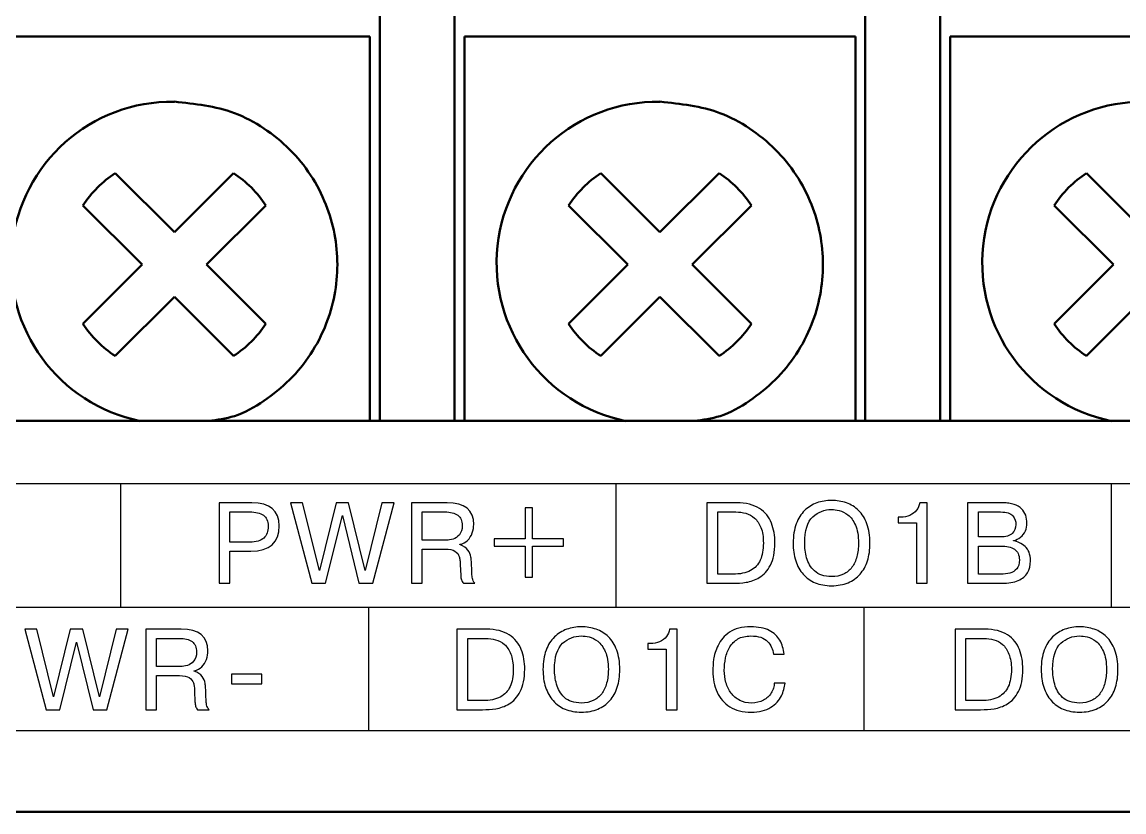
# Model space of a CAD drawing. Header units: millimetres. Extents: x 3520 to 8864, y 403 to 1747.
# Drawn here: x 5686.94 to 5703.84, y 1278.8 to 1290.92 of the extents above; entities that cross this region are included whole.
import ezdxf

# ---------------------------------------------------------------- set-up
doc = ezdxf.new("R2010")
doc.units = ezdxf.units.MM
doc.layers.add('main', color=5, linetype='Continuous', lineweight=50)
doc.layers.add('text', color=250, linetype='Continuous')

msp = doc.modelspace()

# ---------------------------------------------------------------- linework, layer by layer
at = {"layer": 'main', "color": 0, "linetype": 'Continuous'}
for p, q in [((5692.424, 1291.6), (5692.424, 1290.6)), ((5693.574, 1290.6), (5693.574, 1291.6)), ((5699.874, 1291.6), (5699.874, 1290.6)), ((5701.024, 1290.6), (5701.024, 1291.6)), ((5692.274, 1290.7), (5686.274, 1290.7)), ((5692.274, 1287.2), (5692.274, 1290.7)), ((5699.724, 1290.7), (5693.724, 1290.7)), ((5693.724, 1290.7), (5693.724, 1287.2)), ((5699.724, 1287.2), (5699.724, 1290.7)), ((5707.174, 1290.7), (5701.174, 1290.7)), ((5701.174, 1290.7), (5701.174, 1287.2)), ((5692.424, 1290.6), (5692.424, 1284.8)), ((5693.574, 1284.8), (5693.574, 1290.6)), ((5699.874, 1290.6), (5699.874, 1284.8)), ((5701.024, 1284.8), (5701.024, 1290.6)), ((5688.367, 1288.602), (5689.274, 1287.695)), ((5689.274, 1287.695), (5690.182, 1288.602)), ((5695.817, 1288.602), (5696.724, 1287.695)), ((5696.724, 1287.695), (5697.632, 1288.602)), ((5703.267, 1288.602), (5704.174, 1287.695)), ((5688.779, 1287.2), (5687.872, 1288.107)), ((5690.677, 1288.107), (5689.769, 1287.2)), ((5696.229, 1287.2), (5695.322, 1288.107)), ((5698.127, 1288.107), (5697.219, 1287.2)), ((5703.679, 1287.2), (5702.772, 1288.107)), ((5687.872, 1286.293), (5688.779, 1287.2)), ((5689.769, 1287.2), (5690.677, 1286.293)), ((5692.274, 1284.8), (5692.274, 1287.2)), ((5693.724, 1287.2), (5693.724, 1284.8)), ((5695.322, 1286.293), (5696.229, 1287.2)), ((5697.219, 1287.2), (5698.127, 1286.293)), ((5699.724, 1284.8), (5699.724, 1287.2)), ((5701.174, 1287.2), (5701.174, 1284.8)), ((5702.772, 1286.293), (5703.679, 1287.2)), ((5689.274, 1286.705), (5688.367, 1285.798)), ((5690.182, 1285.798), (5689.274, 1286.705)), ((5696.724, 1286.705), (5695.817, 1285.798)), ((5697.632, 1285.798), (5696.724, 1286.705)), ((5704.174, 1286.705), (5703.267, 1285.798)), ((5680.124, 1284.8), (5739.124, 1284.8)), ((5678.124, 1278.8), (5741.124, 1278.8))]:
    msp.add_line(p, q, dxfattribs=at)
for centre, radius, start, end in [((5689.243, 1287.225), 2.475, 89.2641, 258.5219), ((5696.693, 1287.225), 2.475, 89.2641, 258.5219), ((5704.143, 1287.225), 2.475, 89.2641, 258.5219), ((5689.274, 1287.2), 1.67, 122.9031, 147.0969), ((5689.274, 1287.2), 1.67, 32.9031, 57.0969), ((5696.724, 1287.2), 1.67, 122.9031, 147.0969), ((5696.724, 1287.2), 1.67, 32.9031, 57.0969), ((5704.174, 1287.2), 1.67, 122.9031, 147.0969), ((5689.274, 1287.2), 1.67, 212.9031, 237.0969), ((5689.274, 1287.2), 1.67, 302.9031, 327.0969), ((5696.724, 1287.2), 1.67, 212.9031, 237.0969), ((5696.724, 1287.2), 1.67, 302.9031, 327.0969), ((5704.174, 1287.2), 1.67, 212.9031, 237.0969)]:
    msp.add_arc(centre, radius, start, end, dxfattribs=at)
for points in [[(5689.274, 1289.7), (5689.589, 1289.666), (5690.074, 1289.615), (5690.657, 1289.303), (5691.054, 1288.98), (5691.379, 1288.582), (5691.681, 1288), (5691.835, 1287.2), (5691.681, 1286.4), (5691.379, 1285.818), (5691.054, 1285.419), (5690.656, 1285.1), (5690.237, 1284.858), (5689.933, 1284.818), (5689.799, 1284.8)], [(5696.724, 1289.7), (5697.039, 1289.666), (5697.524, 1289.615), (5698.107, 1289.303), (5698.504, 1288.98), (5698.829, 1288.582), (5699.131, 1288), (5699.285, 1287.2), (5699.131, 1286.4), (5698.829, 1285.818), (5698.504, 1285.419), (5698.106, 1285.1), (5697.687, 1284.858), (5697.383, 1284.818), (5697.249, 1284.8)]]:
    msp.add_open_spline(points, degree=3, knots=[0, 0, 0, 0, 0.128485, 0.1984293, 0.2683, 0.3382439, 0.4081143, 0.5365991, 0.665084, 0.7350283, 0.8048991, 0.8748431, 0.9447136, 1, 1, 1, 1], dxfattribs=at)
at = {"layer": 'text', "color": 0}
for points, knots in [([(5681.751, 1280.043), (5681.751, 1280.043), (5736.951, 1280.043), (5736.951, 1280.043), (5736.951, 1280.043), (5736.951, 1280.043), (5736.951, 1283.843), (5736.951, 1283.843), (5736.951, 1283.843), (5736.951, 1283.843), (5681.751, 1283.843), (5681.751, 1283.843), (5681.751, 1283.843), (5681.751, 1283.843), (5681.751, 1280.043), (5681.751, 1280.043)], [0, 0, 0, 0, 0.25, 0.25, 0.25, 0.25, 0.5, 0.5, 0.5, 0.5, 0.75, 0.75, 0.75, 0.75, 1, 1, 1, 1]), ([(5699.356, 1282.272), (5699.263, 1282.272), (5699.179, 1282.287), (5699.106, 1282.317), (5699.106, 1282.317), (5699.033, 1282.347), (5698.972, 1282.391), (5698.921, 1282.448), (5698.921, 1282.448), (5698.871, 1282.504), (5698.833, 1282.573), (5698.807, 1282.655), (5698.807, 1282.655), (5698.78, 1282.737), (5698.767, 1282.827), (5698.767, 1282.927), (5698.767, 1282.927), (5698.767, 1283.039), (5698.782, 1283.137), (5698.814, 1283.221), (5698.814, 1283.221), (5698.845, 1283.304), (5698.888, 1283.372), (5698.943, 1283.425), (5698.943, 1283.425), (5698.997, 1283.478), (5699.06, 1283.517), (5699.131, 1283.543), (5699.131, 1283.543), (5699.202, 1283.568), (5699.277, 1283.581), (5699.356, 1283.581), (5699.356, 1283.581), (5699.436, 1283.581), (5699.511, 1283.569), (5699.583, 1283.544), (5699.583, 1283.544), (5699.654, 1283.519), (5699.716, 1283.48), (5699.771, 1283.427), (5699.771, 1283.427), (5699.825, 1283.375), (5699.868, 1283.306), (5699.899, 1283.222), (5699.899, 1283.222), (5699.93, 1283.138), (5699.945, 1283.039), (5699.945, 1282.927), (5699.945, 1282.927), (5699.945, 1282.824), (5699.933, 1282.733), (5699.907, 1282.653), (5699.907, 1282.653), (5699.881, 1282.574), (5699.843, 1282.506), (5699.793, 1282.45), (5699.793, 1282.45), (5699.743, 1282.393), (5699.682, 1282.349), (5699.609, 1282.318), (5699.609, 1282.318), (5699.536, 1282.287), (5699.451, 1282.272), (5699.356, 1282.272)], [0, 0, 0, 0, 0.0625, 0.0625, 0.0625, 0.0625, 0.125, 0.125, 0.125, 0.125, 0.1875, 0.1875, 0.1875, 0.1875, 0.25, 0.25, 0.25, 0.25, 0.3125, 0.3125, 0.3125, 0.3125, 0.375, 0.375, 0.375, 0.375, 0.4375, 0.4375, 0.4375, 0.4375, 0.5, 0.5, 0.5, 0.5, 0.5625, 0.5625, 0.5625, 0.5625, 0.625, 0.625, 0.625, 0.625, 0.6875, 0.6875, 0.6875, 0.6875, 0.75, 0.75, 0.75, 0.75, 0.8125, 0.8125, 0.8125, 0.8125, 0.875, 0.875, 0.875, 0.875, 0.9375, 0.9375, 0.9375, 0.9375, 1, 1, 1, 1]), ([(5689.96, 1283.544), (5689.96, 1283.544), (5690.463, 1283.544), (5690.463, 1283.544), (5690.463, 1283.544), (5690.742, 1283.544), (5690.881, 1283.426), (5690.881, 1283.189), (5690.881, 1283.189), (5690.881, 1282.931), (5690.737, 1282.802), (5690.448, 1282.802), (5690.448, 1282.802), (5690.448, 1282.802), (5690.126, 1282.802), (5690.126, 1282.802), (5690.126, 1282.802), (5690.126, 1282.802), (5690.126, 1282.309), (5690.126, 1282.309), (5690.126, 1282.309), (5690.126, 1282.309), (5689.96, 1282.309), (5689.96, 1282.309), (5689.96, 1282.309), (5689.96, 1282.309), (5689.96, 1283.544), (5689.96, 1283.544)], [0, 0, 0, 0, 0.142857, 0.142857, 0.142857, 0.142857, 0.285714, 0.285714, 0.285714, 0.285714, 0.428571, 0.428571, 0.428571, 0.428571, 0.571429, 0.571429, 0.571429, 0.571429, 0.714286, 0.714286, 0.714286, 0.714286, 0.857143, 0.857143, 0.857143, 0.857143, 1, 1, 1, 1]), ([(5691.851, 1283.348), (5691.851, 1283.348), (5691.595, 1282.309), (5691.595, 1282.309), (5691.595, 1282.309), (5691.595, 1282.309), (5691.383, 1282.309), (5691.383, 1282.309), (5691.383, 1282.309), (5691.383, 1282.309), (5691.055, 1283.544), (5691.055, 1283.544), (5691.055, 1283.544), (5691.055, 1283.544), (5691.242, 1283.544), (5691.242, 1283.544), (5691.242, 1283.544), (5691.242, 1283.544), (5691.499, 1282.506), (5691.499, 1282.506), (5691.499, 1282.506), (5691.499, 1282.506), (5691.755, 1283.544), (5691.755, 1283.544), (5691.755, 1283.544), (5691.755, 1283.544), (5691.945, 1283.544), (5691.945, 1283.544), (5691.945, 1283.544), (5691.945, 1283.544), (5692.201, 1282.505), (5692.201, 1282.505), (5692.201, 1282.505), (5692.201, 1282.505), (5692.459, 1283.544), (5692.459, 1283.544), (5692.459, 1283.544), (5692.459, 1283.544), (5692.644, 1283.544), (5692.644, 1283.544), (5692.644, 1283.544), (5692.644, 1283.544), (5692.317, 1282.309), (5692.317, 1282.309), (5692.317, 1282.309), (5692.317, 1282.309), (5692.106, 1282.309), (5692.106, 1282.309), (5692.106, 1282.309), (5692.106, 1282.309), (5691.851, 1283.348), (5691.851, 1283.348)], [0, 0, 0, 0, 0.076923, 0.076923, 0.076923, 0.076923, 0.153846, 0.153846, 0.153846, 0.153846, 0.230769, 0.230769, 0.230769, 0.230769, 0.307692, 0.307692, 0.307692, 0.307692, 0.384615, 0.384615, 0.384615, 0.384615, 0.461538, 0.461538, 0.461538, 0.461538, 0.538462, 0.538462, 0.538462, 0.538462, 0.615385, 0.615385, 0.615385, 0.615385, 0.692308, 0.692308, 0.692308, 0.692308, 0.769231, 0.769231, 0.769231, 0.769231, 0.846154, 0.846154, 0.846154, 0.846154, 0.923077, 0.923077, 0.923077, 0.923077, 1, 1, 1, 1]), ([(5692.911, 1282.309), (5692.911, 1282.309), (5692.911, 1283.544), (5692.911, 1283.544), (5692.911, 1283.544), (5692.911, 1283.544), (5693.457, 1283.544), (5693.457, 1283.544), (5693.457, 1283.544), (5693.73, 1283.544), (5693.867, 1283.433), (5693.867, 1283.212), (5693.867, 1283.212), (5693.867, 1283.17), (5693.859, 1283.127), (5693.843, 1283.082), (5693.843, 1283.082), (5693.828, 1283.038), (5693.804, 1283), (5693.772, 1282.968), (5693.772, 1282.968), (5693.74, 1282.936), (5693.701, 1282.916), (5693.656, 1282.908), (5693.656, 1282.908), (5693.656, 1282.908), (5693.656, 1282.902), (5693.656, 1282.902), (5693.656, 1282.902), (5693.711, 1282.881), (5693.752, 1282.854), (5693.778, 1282.82), (5693.778, 1282.82), (5693.803, 1282.786), (5693.818, 1282.75), (5693.824, 1282.712), (5693.824, 1282.712), (5693.827, 1282.693), (5693.829, 1282.67), (5693.831, 1282.642), (5693.831, 1282.642), (5693.834, 1282.615), (5693.835, 1282.584), (5693.835, 1282.549), (5693.835, 1282.549), (5693.835, 1282.51), (5693.836, 1282.479), (5693.838, 1282.455), (5693.838, 1282.455), (5693.839, 1282.432), (5693.842, 1282.408), (5693.846, 1282.384), (5693.846, 1282.384), (5693.851, 1282.36), (5693.863, 1282.335), (5693.883, 1282.309), (5693.883, 1282.309), (5693.883, 1282.309), (5693.708, 1282.309), (5693.708, 1282.309), (5693.708, 1282.309), (5693.693, 1282.327), (5693.683, 1282.346), (5693.677, 1282.364), (5693.677, 1282.364), (5693.674, 1282.374), (5693.672, 1282.384), (5693.67, 1282.395), (5693.67, 1282.395), (5693.668, 1282.407), (5693.667, 1282.418), (5693.667, 1282.429), (5693.667, 1282.429), (5693.667, 1282.429), (5693.661, 1282.596), (5693.661, 1282.596), (5693.661, 1282.596), (5693.661, 1282.62), (5693.659, 1282.642), (5693.656, 1282.663), (5693.656, 1282.663), (5693.653, 1282.684), (5693.649, 1282.703), (5693.643, 1282.72), (5693.643, 1282.72), (5693.634, 1282.752), (5693.613, 1282.779), (5693.579, 1282.801), (5693.579, 1282.801), (5693.546, 1282.823), (5693.496, 1282.833), (5693.429, 1282.833), (5693.429, 1282.833), (5693.429, 1282.833), (5693.077, 1282.833), (5693.077, 1282.833), (5693.077, 1282.833), (5693.077, 1282.833), (5693.077, 1282.309), (5693.077, 1282.309), (5693.077, 1282.309), (5693.077, 1282.309), (5692.911, 1282.309), (5692.911, 1282.309)], [0, 0, 0, 0, 0.038462, 0.038462, 0.038462, 0.038462, 0.076923, 0.076923, 0.076923, 0.076923, 0.115385, 0.115385, 0.115385, 0.115385, 0.153846, 0.153846, 0.153846, 0.153846, 0.192308, 0.192308, 0.192308, 0.192308, 0.230769, 0.230769, 0.230769, 0.230769, 0.269231, 0.269231, 0.269231, 0.269231, 0.307692, 0.307692, 0.307692, 0.307692, 0.346154, 0.346154, 0.346154, 0.346154, 0.384615, 0.384615, 0.384615, 0.384615, 0.423077, 0.423077, 0.423077, 0.423077, 0.461538, 0.461538, 0.461538, 0.461538, 0.5, 0.5, 0.5, 0.5, 0.538462, 0.538462, 0.538462, 0.538462, 0.576923, 0.576923, 0.576923, 0.576923, 0.615385, 0.615385, 0.615385, 0.615385, 0.653846, 0.653846, 0.653846, 0.653846, 0.692308, 0.692308, 0.692308, 0.692308, 0.730769, 0.730769, 0.730769, 0.730769, 0.769231, 0.769231, 0.769231, 0.769231, 0.807692, 0.807692, 0.807692, 0.807692, 0.846154, 0.846154, 0.846154, 0.846154, 0.884615, 0.884615, 0.884615, 0.884615, 0.923077, 0.923077, 0.923077, 0.923077, 0.961538, 0.961538, 0.961538, 0.961538, 1, 1, 1, 1]), ([(5694.18, 1282.99), (5694.18, 1282.99), (5694.658, 1282.99), (5694.658, 1282.99), (5694.658, 1282.99), (5694.658, 1282.99), (5694.658, 1283.468), (5694.658, 1283.468), (5694.658, 1283.468), (5694.658, 1283.468), (5694.767, 1283.468), (5694.767, 1283.468), (5694.767, 1283.468), (5694.767, 1283.468), (5694.767, 1282.99), (5694.767, 1282.99), (5694.767, 1282.99), (5694.767, 1282.99), (5695.245, 1282.99), (5695.245, 1282.99), (5695.245, 1282.99), (5695.245, 1282.99), (5695.245, 1282.881), (5695.245, 1282.881), (5695.245, 1282.881), (5695.245, 1282.881), (5694.767, 1282.881), (5694.767, 1282.881), (5694.767, 1282.881), (5694.767, 1282.881), (5694.767, 1282.403), (5694.767, 1282.403), (5694.767, 1282.403), (5694.767, 1282.403), (5694.658, 1282.403), (5694.658, 1282.403), (5694.658, 1282.403), (5694.658, 1282.403), (5694.658, 1282.881), (5694.658, 1282.881), (5694.658, 1282.881), (5694.658, 1282.881), (5694.18, 1282.881), (5694.18, 1282.881), (5694.18, 1282.881), (5694.18, 1282.881), (5694.18, 1282.99), (5694.18, 1282.99)], [0, 0, 0, 0, 0.083333, 0.083333, 0.083333, 0.083333, 0.166667, 0.166667, 0.166667, 0.166667, 0.25, 0.25, 0.25, 0.25, 0.333333, 0.333333, 0.333333, 0.333333, 0.416667, 0.416667, 0.416667, 0.416667, 0.5, 0.5, 0.5, 0.5, 0.583333, 0.583333, 0.583333, 0.583333, 0.666667, 0.666667, 0.666667, 0.666667, 0.75, 0.75, 0.75, 0.75, 0.833333, 0.833333, 0.833333, 0.833333, 0.916667, 0.916667, 0.916667, 0.916667, 1, 1, 1, 1]), ([(5697.445, 1283.544), (5697.445, 1283.544), (5697.899, 1283.544), (5697.899, 1283.544), (5697.899, 1283.544), (5698.044, 1283.544), (5698.161, 1283.515), (5698.249, 1283.457), (5698.249, 1283.457), (5698.337, 1283.4), (5698.398, 1283.324), (5698.434, 1283.232), (5698.434, 1283.232), (5698.469, 1283.139), (5698.487, 1283.038), (5698.487, 1282.93), (5698.487, 1282.93), (5698.487, 1282.788), (5698.464, 1282.674), (5698.419, 1282.588), (5698.419, 1282.588), (5698.373, 1282.501), (5698.316, 1282.438), (5698.248, 1282.399), (5698.248, 1282.399), (5698.214, 1282.379), (5698.181, 1282.363), (5698.147, 1282.351), (5698.147, 1282.351), (5698.114, 1282.338), (5698.08, 1282.329), (5698.046, 1282.324), (5698.046, 1282.324), (5697.978, 1282.314), (5697.909, 1282.309), (5697.837, 1282.309), (5697.837, 1282.309), (5697.837, 1282.309), (5697.445, 1282.309), (5697.445, 1282.309), (5697.445, 1282.309), (5697.445, 1282.309), (5697.445, 1283.544), (5697.445, 1283.544)], [0, 0, 0, 0, 0.090909, 0.090909, 0.090909, 0.090909, 0.181818, 0.181818, 0.181818, 0.181818, 0.272727, 0.272727, 0.272727, 0.272727, 0.363636, 0.363636, 0.363636, 0.363636, 0.454545, 0.454545, 0.454545, 0.454545, 0.545455, 0.545455, 0.545455, 0.545455, 0.636364, 0.636364, 0.636364, 0.636364, 0.727273, 0.727273, 0.727273, 0.727273, 0.818182, 0.818182, 0.818182, 0.818182, 0.909091, 0.909091, 0.909091, 0.909091, 1, 1, 1, 1]), ([(5699.356, 1282.411), (5699.425, 1282.411), (5699.486, 1282.424), (5699.538, 1282.449), (5699.538, 1282.449), (5699.591, 1282.475), (5699.634, 1282.51), (5699.668, 1282.555), (5699.668, 1282.555), (5699.702, 1282.6), (5699.727, 1282.654), (5699.744, 1282.718), (5699.744, 1282.718), (5699.761, 1282.782), (5699.769, 1282.851), (5699.769, 1282.927), (5699.769, 1282.927), (5699.769, 1283.039), (5699.754, 1283.131), (5699.722, 1283.201), (5699.722, 1283.201), (5699.691, 1283.272), (5699.653, 1283.324), (5699.607, 1283.359), (5699.607, 1283.359), (5699.562, 1283.393), (5699.518, 1283.415), (5699.475, 1283.426), (5699.475, 1283.426), (5699.432, 1283.436), (5699.392, 1283.441), (5699.356, 1283.441), (5699.356, 1283.441), (5699.248, 1283.441), (5699.152, 1283.404), (5699.068, 1283.328), (5699.068, 1283.328), (5698.985, 1283.253), (5698.944, 1283.119), (5698.944, 1282.927), (5698.944, 1282.927), (5698.944, 1282.853), (5698.954, 1282.778), (5698.974, 1282.701), (5698.974, 1282.701), (5698.994, 1282.624), (5699.034, 1282.556), (5699.096, 1282.498), (5699.096, 1282.498), (5699.157, 1282.441), (5699.243, 1282.411), (5699.356, 1282.411)], [0, 0, 0, 0, 0.076923, 0.076923, 0.076923, 0.076923, 0.153846, 0.153846, 0.153846, 0.153846, 0.230769, 0.230769, 0.230769, 0.230769, 0.307692, 0.307692, 0.307692, 0.307692, 0.384615, 0.384615, 0.384615, 0.384615, 0.461538, 0.461538, 0.461538, 0.461538, 0.538462, 0.538462, 0.538462, 0.538462, 0.615385, 0.615385, 0.615385, 0.615385, 0.692308, 0.692308, 0.692308, 0.692308, 0.769231, 0.769231, 0.769231, 0.769231, 0.846154, 0.846154, 0.846154, 0.846154, 0.923077, 0.923077, 0.923077, 0.923077, 1, 1, 1, 1]), ([(5700.376, 1283.236), (5700.376, 1283.236), (5700.376, 1283.323), (5700.376, 1283.323), (5700.376, 1283.323), (5700.376, 1283.323), (5700.414, 1283.323), (5700.414, 1283.323), (5700.414, 1283.323), (5700.467, 1283.323), (5700.515, 1283.333), (5700.557, 1283.352), (5700.557, 1283.352), (5700.599, 1283.372), (5700.634, 1283.398), (5700.66, 1283.432), (5700.66, 1283.432), (5700.687, 1283.465), (5700.703, 1283.502), (5700.708, 1283.544), (5700.708, 1283.544), (5700.708, 1283.544), (5700.825, 1283.544), (5700.825, 1283.544), (5700.825, 1283.544), (5700.825, 1283.544), (5700.825, 1282.309), (5700.825, 1282.309), (5700.825, 1282.309), (5700.825, 1282.309), (5700.659, 1282.309), (5700.659, 1282.309), (5700.659, 1282.309), (5700.659, 1282.309), (5700.659, 1283.236), (5700.659, 1283.236), (5700.659, 1283.236), (5700.659, 1283.236), (5700.376, 1283.236), (5700.376, 1283.236)], [0, 0, 0, 0, 0.1, 0.1, 0.1, 0.1, 0.2, 0.2, 0.2, 0.2, 0.3, 0.3, 0.3, 0.3, 0.4, 0.4, 0.4, 0.4, 0.5, 0.5, 0.5, 0.5, 0.6, 0.6, 0.6, 0.6, 0.7, 0.7, 0.7, 0.7, 0.8, 0.8, 0.8, 0.8, 0.9, 0.9, 0.9, 0.9, 1, 1, 1, 1]), ([(5701.443, 1283.544), (5701.443, 1283.544), (5701.985, 1283.544), (5701.985, 1283.544), (5701.985, 1283.544), (5702.019, 1283.544), (5702.05, 1283.542), (5702.078, 1283.538), (5702.078, 1283.538), (5702.105, 1283.534), (5702.132, 1283.527), (5702.157, 1283.519), (5702.157, 1283.519), (5702.204, 1283.503), (5702.242, 1283.481), (5702.271, 1283.452), (5702.271, 1283.452), (5702.299, 1283.424), (5702.32, 1283.391), (5702.334, 1283.354), (5702.334, 1283.354), (5702.347, 1283.317), (5702.353, 1283.275), (5702.353, 1283.23), (5702.353, 1283.23), (5702.353, 1283.189), (5702.345, 1283.15), (5702.329, 1283.112), (5702.329, 1283.112), (5702.312, 1283.075), (5702.288, 1283.043), (5702.256, 1283.016), (5702.256, 1283.016), (5702.225, 1282.99), (5702.188, 1282.973), (5702.147, 1282.965), (5702.147, 1282.965), (5702.147, 1282.965), (5702.147, 1282.96), (5702.147, 1282.96), (5702.147, 1282.96), (5702.211, 1282.95), (5702.27, 1282.921), (5702.325, 1282.875), (5702.325, 1282.875), (5702.379, 1282.829), (5702.407, 1282.755), (5702.407, 1282.653), (5702.407, 1282.653), (5702.407, 1282.584), (5702.392, 1282.523), (5702.363, 1282.472), (5702.363, 1282.472), (5702.333, 1282.421), (5702.286, 1282.381), (5702.22, 1282.352), (5702.22, 1282.352), (5702.154, 1282.323), (5702.07, 1282.309), (5701.966, 1282.309), (5701.966, 1282.309), (5701.966, 1282.309), (5701.443, 1282.309), (5701.443, 1282.309), (5701.443, 1282.309), (5701.443, 1282.309), (5701.443, 1283.544), (5701.443, 1283.544)], [0, 0, 0, 0, 0.058824, 0.058824, 0.058824, 0.058824, 0.117647, 0.117647, 0.117647, 0.117647, 0.176471, 0.176471, 0.176471, 0.176471, 0.235294, 0.235294, 0.235294, 0.235294, 0.294118, 0.294118, 0.294118, 0.294118, 0.352941, 0.352941, 0.352941, 0.352941, 0.411765, 0.411765, 0.411765, 0.411765, 0.470588, 0.470588, 0.470588, 0.470588, 0.529412, 0.529412, 0.529412, 0.529412, 0.588235, 0.588235, 0.588235, 0.588235, 0.647059, 0.647059, 0.647059, 0.647059, 0.705882, 0.705882, 0.705882, 0.705882, 0.764706, 0.764706, 0.764706, 0.764706, 0.823529, 0.823529, 0.823529, 0.823529, 0.882353, 0.882353, 0.882353, 0.882353, 0.941176, 0.941176, 0.941176, 0.941176, 1, 1, 1, 1]), ([(5690.126, 1283.404), (5690.126, 1283.404), (5690.126, 1282.94), (5690.126, 1282.94), (5690.126, 1282.94), (5690.126, 1282.94), (5690.43, 1282.94), (5690.43, 1282.94), (5690.43, 1282.94), (5690.53, 1282.94), (5690.602, 1282.962), (5690.647, 1283.004), (5690.647, 1283.004), (5690.69, 1283.047), (5690.712, 1283.107), (5690.712, 1283.186), (5690.712, 1283.186), (5690.712, 1283.264), (5690.688, 1283.321), (5690.64, 1283.354), (5690.64, 1283.354), (5690.592, 1283.388), (5690.522, 1283.404), (5690.43, 1283.404), (5690.43, 1283.404), (5690.43, 1283.404), (5690.126, 1283.404), (5690.126, 1283.404)], [0, 0, 0, 0, 0.142857, 0.142857, 0.142857, 0.142857, 0.285714, 0.285714, 0.285714, 0.285714, 0.428571, 0.428571, 0.428571, 0.428571, 0.571429, 0.571429, 0.571429, 0.571429, 0.714286, 0.714286, 0.714286, 0.714286, 0.857143, 0.857143, 0.857143, 0.857143, 1, 1, 1, 1]), ([(5693.077, 1283.404), (5693.077, 1283.404), (5693.077, 1282.972), (5693.077, 1282.972), (5693.077, 1282.972), (5693.077, 1282.972), (5693.447, 1282.972), (5693.447, 1282.972), (5693.447, 1282.972), (5693.48, 1282.972), (5693.514, 1282.977), (5693.55, 1282.988), (5693.55, 1282.988), (5693.586, 1282.999), (5693.618, 1283.02), (5693.647, 1283.054), (5693.647, 1283.054), (5693.676, 1283.087), (5693.691, 1283.134), (5693.691, 1283.194), (5693.691, 1283.194), (5693.691, 1283.267), (5693.668, 1283.32), (5693.622, 1283.354), (5693.622, 1283.354), (5693.577, 1283.388), (5693.51, 1283.404), (5693.422, 1283.404), (5693.422, 1283.404), (5693.422, 1283.404), (5693.077, 1283.404), (5693.077, 1283.404)], [0, 0, 0, 0, 0.125, 0.125, 0.125, 0.125, 0.25, 0.25, 0.25, 0.25, 0.375, 0.375, 0.375, 0.375, 0.5, 0.5, 0.5, 0.5, 0.625, 0.625, 0.625, 0.625, 0.75, 0.75, 0.75, 0.75, 0.875, 0.875, 0.875, 0.875, 1, 1, 1, 1]), ([(5697.611, 1283.404), (5697.611, 1283.404), (5697.611, 1282.449), (5697.611, 1282.449), (5697.611, 1282.449), (5697.611, 1282.449), (5697.842, 1282.449), (5697.842, 1282.449), (5697.842, 1282.449), (5697.952, 1282.449), (5698.042, 1282.467), (5698.112, 1282.504), (5698.112, 1282.504), (5698.181, 1282.541), (5698.232, 1282.595), (5698.263, 1282.666), (5698.263, 1282.666), (5698.294, 1282.737), (5698.31, 1282.824), (5698.31, 1282.927), (5698.31, 1282.927), (5698.31, 1283.021), (5698.298, 1283.1), (5698.273, 1283.163), (5698.273, 1283.163), (5698.248, 1283.226), (5698.215, 1283.275), (5698.174, 1283.31), (5698.174, 1283.31), (5698.134, 1283.345), (5698.089, 1283.37), (5698.04, 1283.384), (5698.04, 1283.384), (5697.992, 1283.397), (5697.941, 1283.404), (5697.89, 1283.404), (5697.89, 1283.404), (5697.89, 1283.404), (5697.611, 1283.404), (5697.611, 1283.404)], [0, 0, 0, 0, 0.1, 0.1, 0.1, 0.1, 0.2, 0.2, 0.2, 0.2, 0.3, 0.3, 0.3, 0.3, 0.4, 0.4, 0.4, 0.4, 0.5, 0.5, 0.5, 0.5, 0.6, 0.6, 0.6, 0.6, 0.7, 0.7, 0.7, 0.7, 0.8, 0.8, 0.8, 0.8, 0.9, 0.9, 0.9, 0.9, 1, 1, 1, 1]), ([(5701.609, 1283.404), (5701.609, 1283.404), (5701.609, 1283.02), (5701.609, 1283.02), (5701.609, 1283.02), (5701.609, 1283.02), (5701.942, 1283.02), (5701.942, 1283.02), (5701.942, 1283.02), (5702.03, 1283.02), (5702.093, 1283.039), (5702.129, 1283.075), (5702.129, 1283.075), (5702.165, 1283.111), (5702.184, 1283.157), (5702.184, 1283.212), (5702.184, 1283.212), (5702.184, 1283.259), (5702.168, 1283.303), (5702.137, 1283.344), (5702.137, 1283.344), (5702.105, 1283.384), (5702.042, 1283.404), (5701.948, 1283.404), (5701.948, 1283.404), (5701.948, 1283.404), (5701.609, 1283.404), (5701.609, 1283.404)], [0, 0, 0, 0, 0.142857, 0.142857, 0.142857, 0.142857, 0.285714, 0.285714, 0.285714, 0.285714, 0.428571, 0.428571, 0.428571, 0.428571, 0.571429, 0.571429, 0.571429, 0.571429, 0.714286, 0.714286, 0.714286, 0.714286, 0.857143, 0.857143, 0.857143, 0.857143, 1, 1, 1, 1]), ([(5701.609, 1282.881), (5701.609, 1282.881), (5701.609, 1282.449), (5701.609, 1282.449), (5701.609, 1282.449), (5701.609, 1282.449), (5701.953, 1282.449), (5701.953, 1282.449), (5701.953, 1282.449), (5702.004, 1282.449), (5702.051, 1282.454), (5702.093, 1282.466), (5702.093, 1282.466), (5702.135, 1282.477), (5702.17, 1282.499), (5702.197, 1282.532), (5702.197, 1282.532), (5702.224, 1282.564), (5702.237, 1282.609), (5702.237, 1282.667), (5702.237, 1282.667), (5702.237, 1282.746), (5702.212, 1282.801), (5702.161, 1282.833), (5702.161, 1282.833), (5702.11, 1282.865), (5702.041, 1282.881), (5701.953, 1282.881), (5701.953, 1282.881), (5701.953, 1282.881), (5701.609, 1282.881), (5701.609, 1282.881)], [0, 0, 0, 0, 0.125, 0.125, 0.125, 0.125, 0.25, 0.25, 0.25, 0.25, 0.375, 0.375, 0.375, 0.375, 0.5, 0.5, 0.5, 0.5, 0.625, 0.625, 0.625, 0.625, 0.75, 0.75, 0.75, 0.75, 0.875, 0.875, 0.875, 0.875, 1, 1, 1, 1]), ([(5687.774, 1281.408), (5687.774, 1281.408), (5687.518, 1280.369), (5687.518, 1280.369), (5687.518, 1280.369), (5687.518, 1280.369), (5687.306, 1280.369), (5687.306, 1280.369), (5687.306, 1280.369), (5687.306, 1280.369), (5686.978, 1281.604), (5686.978, 1281.604), (5686.978, 1281.604), (5686.978, 1281.604), (5687.165, 1281.604), (5687.165, 1281.604), (5687.165, 1281.604), (5687.165, 1281.604), (5687.422, 1280.566), (5687.422, 1280.566), (5687.422, 1280.566), (5687.422, 1280.566), (5687.678, 1281.604), (5687.678, 1281.604), (5687.678, 1281.604), (5687.678, 1281.604), (5687.868, 1281.604), (5687.868, 1281.604), (5687.868, 1281.604), (5687.868, 1281.604), (5688.124, 1280.565), (5688.124, 1280.565), (5688.124, 1280.565), (5688.124, 1280.565), (5688.382, 1281.604), (5688.382, 1281.604), (5688.382, 1281.604), (5688.382, 1281.604), (5688.567, 1281.604), (5688.567, 1281.604), (5688.567, 1281.604), (5688.567, 1281.604), (5688.24, 1280.369), (5688.24, 1280.369), (5688.24, 1280.369), (5688.24, 1280.369), (5688.03, 1280.369), (5688.03, 1280.369), (5688.03, 1280.369), (5688.03, 1280.369), (5687.774, 1281.408), (5687.774, 1281.408)], [0, 0, 0, 0, 0.076923, 0.076923, 0.076923, 0.076923, 0.153846, 0.153846, 0.153846, 0.153846, 0.230769, 0.230769, 0.230769, 0.230769, 0.307692, 0.307692, 0.307692, 0.307692, 0.384615, 0.384615, 0.384615, 0.384615, 0.461538, 0.461538, 0.461538, 0.461538, 0.538462, 0.538462, 0.538462, 0.538462, 0.615385, 0.615385, 0.615385, 0.615385, 0.692308, 0.692308, 0.692308, 0.692308, 0.769231, 0.769231, 0.769231, 0.769231, 0.846154, 0.846154, 0.846154, 0.846154, 0.923077, 0.923077, 0.923077, 0.923077, 1, 1, 1, 1]), ([(5688.834, 1280.369), (5688.834, 1280.369), (5688.834, 1281.604), (5688.834, 1281.604), (5688.834, 1281.604), (5688.834, 1281.604), (5689.38, 1281.604), (5689.38, 1281.604), (5689.38, 1281.604), (5689.653, 1281.604), (5689.79, 1281.493), (5689.79, 1281.272), (5689.79, 1281.272), (5689.79, 1281.23), (5689.782, 1281.187), (5689.766, 1281.142), (5689.766, 1281.142), (5689.751, 1281.098), (5689.727, 1281.06), (5689.695, 1281.028), (5689.695, 1281.028), (5689.664, 1280.996), (5689.624, 1280.976), (5689.579, 1280.968), (5689.579, 1280.968), (5689.579, 1280.968), (5689.579, 1280.962), (5689.579, 1280.962), (5689.579, 1280.962), (5689.634, 1280.941), (5689.675, 1280.914), (5689.701, 1280.88), (5689.701, 1280.88), (5689.726, 1280.846), (5689.742, 1280.81), (5689.747, 1280.772), (5689.747, 1280.772), (5689.75, 1280.753), (5689.752, 1280.73), (5689.754, 1280.702), (5689.754, 1280.702), (5689.757, 1280.675), (5689.758, 1280.644), (5689.758, 1280.609), (5689.758, 1280.609), (5689.758, 1280.57), (5689.759, 1280.539), (5689.761, 1280.515), (5689.761, 1280.515), (5689.762, 1280.492), (5689.765, 1280.468), (5689.769, 1280.444), (5689.769, 1280.444), (5689.774, 1280.42), (5689.786, 1280.395), (5689.806, 1280.369), (5689.806, 1280.369), (5689.806, 1280.369), (5689.631, 1280.369), (5689.631, 1280.369), (5689.631, 1280.369), (5689.617, 1280.387), (5689.606, 1280.406), (5689.6, 1280.424), (5689.6, 1280.424), (5689.597, 1280.434), (5689.595, 1280.444), (5689.593, 1280.455), (5689.593, 1280.455), (5689.591, 1280.467), (5689.59, 1280.478), (5689.59, 1280.489), (5689.59, 1280.489), (5689.59, 1280.489), (5689.584, 1280.656), (5689.584, 1280.656), (5689.584, 1280.656), (5689.584, 1280.68), (5689.582, 1280.702), (5689.579, 1280.723), (5689.579, 1280.723), (5689.576, 1280.744), (5689.572, 1280.763), (5689.567, 1280.78), (5689.567, 1280.78), (5689.557, 1280.812), (5689.536, 1280.839), (5689.502, 1280.861), (5689.502, 1280.861), (5689.469, 1280.883), (5689.419, 1280.893), (5689.352, 1280.893), (5689.352, 1280.893), (5689.352, 1280.893), (5689, 1280.893), (5689, 1280.893), (5689, 1280.893), (5689, 1280.893), (5689, 1280.369), (5689, 1280.369), (5689, 1280.369), (5689, 1280.369), (5688.834, 1280.369), (5688.834, 1280.369)], [0, 0, 0, 0, 0.038462, 0.038462, 0.038462, 0.038462, 0.076923, 0.076923, 0.076923, 0.076923, 0.115385, 0.115385, 0.115385, 0.115385, 0.153846, 0.153846, 0.153846, 0.153846, 0.192308, 0.192308, 0.192308, 0.192308, 0.230769, 0.230769, 0.230769, 0.230769, 0.269231, 0.269231, 0.269231, 0.269231, 0.307692, 0.307692, 0.307692, 0.307692, 0.346154, 0.346154, 0.346154, 0.346154, 0.384615, 0.384615, 0.384615, 0.384615, 0.423077, 0.423077, 0.423077, 0.423077, 0.461538, 0.461538, 0.461538, 0.461538, 0.5, 0.5, 0.5, 0.5, 0.538462, 0.538462, 0.538462, 0.538462, 0.576923, 0.576923, 0.576923, 0.576923, 0.615385, 0.615385, 0.615385, 0.615385, 0.653846, 0.653846, 0.653846, 0.653846, 0.692308, 0.692308, 0.692308, 0.692308, 0.730769, 0.730769, 0.730769, 0.730769, 0.769231, 0.769231, 0.769231, 0.769231, 0.807692, 0.807692, 0.807692, 0.807692, 0.846154, 0.846154, 0.846154, 0.846154, 0.884615, 0.884615, 0.884615, 0.884615, 0.923077, 0.923077, 0.923077, 0.923077, 0.961538, 0.961538, 0.961538, 0.961538, 1, 1, 1, 1]), ([(5693.608, 1281.604), (5693.608, 1281.604), (5694.061, 1281.604), (5694.061, 1281.604), (5694.061, 1281.604), (5694.207, 1281.604), (5694.323, 1281.575), (5694.411, 1281.518), (5694.411, 1281.518), (5694.499, 1281.46), (5694.561, 1281.384), (5694.596, 1281.292), (5694.596, 1281.292), (5694.631, 1281.199), (5694.649, 1281.098), (5694.649, 1280.99), (5694.649, 1280.99), (5694.649, 1280.848), (5694.626, 1280.734), (5694.581, 1280.648), (5694.581, 1280.648), (5694.535, 1280.561), (5694.479, 1280.498), (5694.41, 1280.459), (5694.41, 1280.459), (5694.376, 1280.439), (5694.343, 1280.423), (5694.31, 1280.411), (5694.31, 1280.411), (5694.276, 1280.398), (5694.242, 1280.39), (5694.208, 1280.385), (5694.208, 1280.385), (5694.14, 1280.374), (5694.071, 1280.369), (5693.999, 1280.369), (5693.999, 1280.369), (5693.999, 1280.369), (5693.608, 1280.369), (5693.608, 1280.369), (5693.608, 1280.369), (5693.608, 1280.369), (5693.608, 1281.604), (5693.608, 1281.604)], [0, 0, 0, 0, 0.090909, 0.090909, 0.090909, 0.090909, 0.181818, 0.181818, 0.181818, 0.181818, 0.272727, 0.272727, 0.272727, 0.272727, 0.363636, 0.363636, 0.363636, 0.363636, 0.454545, 0.454545, 0.454545, 0.454545, 0.545455, 0.545455, 0.545455, 0.545455, 0.636364, 0.636364, 0.636364, 0.636364, 0.727273, 0.727273, 0.727273, 0.727273, 0.818182, 0.818182, 0.818182, 0.818182, 0.909091, 0.909091, 0.909091, 0.909091, 1, 1, 1, 1]), ([(5695.518, 1280.332), (5695.425, 1280.332), (5695.341, 1280.347), (5695.268, 1280.377), (5695.268, 1280.377), (5695.195, 1280.407), (5695.134, 1280.451), (5695.084, 1280.508), (5695.084, 1280.508), (5695.033, 1280.565), (5694.995, 1280.634), (5694.969, 1280.715), (5694.969, 1280.715), (5694.942, 1280.797), (5694.929, 1280.887), (5694.929, 1280.987), (5694.929, 1280.987), (5694.929, 1281.099), (5694.945, 1281.197), (5694.976, 1281.281), (5694.976, 1281.281), (5695.007, 1281.364), (5695.05, 1281.432), (5695.105, 1281.485), (5695.105, 1281.485), (5695.159, 1281.538), (5695.222, 1281.577), (5695.293, 1281.603), (5695.293, 1281.603), (5695.364, 1281.628), (5695.439, 1281.641), (5695.518, 1281.641), (5695.518, 1281.641), (5695.598, 1281.641), (5695.673, 1281.629), (5695.745, 1281.604), (5695.745, 1281.604), (5695.816, 1281.579), (5695.879, 1281.54), (5695.933, 1281.487), (5695.933, 1281.487), (5695.987, 1281.435), (5696.03, 1281.367), (5696.061, 1281.282), (5696.061, 1281.282), (5696.092, 1281.198), (5696.107, 1281.1), (5696.107, 1280.987), (5696.107, 1280.987), (5696.107, 1280.884), (5696.095, 1280.793), (5696.069, 1280.714), (5696.069, 1280.714), (5696.044, 1280.634), (5696.006, 1280.566), (5695.956, 1280.51), (5695.956, 1280.51), (5695.906, 1280.453), (5695.844, 1280.41), (5695.771, 1280.378), (5695.771, 1280.378), (5695.698, 1280.348), (5695.613, 1280.332), (5695.518, 1280.332)], [0, 0, 0, 0, 0.0625, 0.0625, 0.0625, 0.0625, 0.125, 0.125, 0.125, 0.125, 0.1875, 0.1875, 0.1875, 0.1875, 0.25, 0.25, 0.25, 0.25, 0.3125, 0.3125, 0.3125, 0.3125, 0.375, 0.375, 0.375, 0.375, 0.4375, 0.4375, 0.4375, 0.4375, 0.5, 0.5, 0.5, 0.5, 0.5625, 0.5625, 0.5625, 0.5625, 0.625, 0.625, 0.625, 0.625, 0.6875, 0.6875, 0.6875, 0.6875, 0.75, 0.75, 0.75, 0.75, 0.8125, 0.8125, 0.8125, 0.8125, 0.875, 0.875, 0.875, 0.875, 0.9375, 0.9375, 0.9375, 0.9375, 1, 1, 1, 1]), ([(5696.539, 1281.297), (5696.539, 1281.297), (5696.539, 1281.384), (5696.539, 1281.384), (5696.539, 1281.384), (5696.539, 1281.384), (5696.576, 1281.384), (5696.576, 1281.384), (5696.576, 1281.384), (5696.629, 1281.384), (5696.677, 1281.393), (5696.719, 1281.412), (5696.719, 1281.412), (5696.762, 1281.432), (5696.796, 1281.458), (5696.823, 1281.492), (5696.823, 1281.492), (5696.849, 1281.525), (5696.865, 1281.563), (5696.871, 1281.604), (5696.871, 1281.604), (5696.871, 1281.604), (5696.988, 1281.604), (5696.988, 1281.604), (5696.988, 1281.604), (5696.988, 1281.604), (5696.988, 1280.369), (5696.988, 1280.369), (5696.988, 1280.369), (5696.988, 1280.369), (5696.821, 1280.369), (5696.821, 1280.369), (5696.821, 1280.369), (5696.821, 1280.369), (5696.821, 1281.297), (5696.821, 1281.297), (5696.821, 1281.297), (5696.821, 1281.297), (5696.539, 1281.297), (5696.539, 1281.297)], [0, 0, 0, 0, 0.1, 0.1, 0.1, 0.1, 0.2, 0.2, 0.2, 0.2, 0.3, 0.3, 0.3, 0.3, 0.4, 0.4, 0.4, 0.4, 0.5, 0.5, 0.5, 0.5, 0.6, 0.6, 0.6, 0.6, 0.7, 0.7, 0.7, 0.7, 0.8, 0.8, 0.8, 0.8, 0.9, 0.9, 0.9, 0.9, 1, 1, 1, 1]), ([(5698.478, 1280.778), (5698.478, 1280.778), (5698.644, 1280.778), (5698.644, 1280.778), (5698.644, 1280.778), (5698.637, 1280.712), (5698.617, 1280.646), (5698.586, 1280.58), (5698.586, 1280.58), (5698.554, 1280.514), (5698.5, 1280.456), (5698.424, 1280.406), (5698.424, 1280.406), (5698.348, 1280.357), (5698.247, 1280.332), (5698.122, 1280.332), (5698.122, 1280.332), (5697.993, 1280.332), (5697.886, 1280.359), (5697.798, 1280.413), (5697.798, 1280.413), (5697.71, 1280.468), (5697.644, 1280.543), (5697.6, 1280.639), (5697.6, 1280.639), (5697.578, 1280.687), (5697.562, 1280.738), (5697.551, 1280.792), (5697.551, 1280.792), (5697.54, 1280.845), (5697.534, 1280.902), (5697.534, 1280.965), (5697.534, 1280.965), (5697.534, 1281.019), (5697.539, 1281.078), (5697.547, 1281.143), (5697.547, 1281.143), (5697.556, 1281.208), (5697.578, 1281.279), (5697.615, 1281.357), (5697.615, 1281.357), (5697.651, 1281.436), (5697.71, 1281.503), (5697.792, 1281.558), (5697.792, 1281.558), (5697.874, 1281.614), (5697.982, 1281.641), (5698.116, 1281.641), (5698.116, 1281.641), (5698.232, 1281.641), (5698.326, 1281.623), (5698.4, 1281.585), (5698.4, 1281.585), (5698.473, 1281.548), (5698.528, 1281.498), (5698.563, 1281.434), (5698.563, 1281.434), (5698.599, 1281.371), (5698.62, 1281.301), (5698.628, 1281.223), (5698.628, 1281.223), (5698.628, 1281.223), (5698.463, 1281.223), (5698.463, 1281.223), (5698.463, 1281.223), (5698.456, 1281.295), (5698.426, 1281.36), (5698.373, 1281.417), (5698.373, 1281.417), (5698.32, 1281.473), (5698.235, 1281.501), (5698.117, 1281.501), (5698.117, 1281.501), (5698.038, 1281.501), (5697.972, 1281.486), (5697.92, 1281.455), (5697.92, 1281.455), (5697.867, 1281.425), (5697.826, 1281.384), (5697.795, 1281.333), (5697.795, 1281.333), (5697.764, 1281.282), (5697.742, 1281.225), (5697.73, 1281.163), (5697.73, 1281.163), (5697.717, 1281.101), (5697.711, 1281.037), (5697.711, 1280.973), (5697.711, 1280.973), (5697.711, 1280.909), (5697.719, 1280.846), (5697.736, 1280.786), (5697.736, 1280.786), (5697.753, 1280.726), (5697.78, 1280.672), (5697.816, 1280.623), (5697.816, 1280.623), (5697.851, 1280.577), (5697.894, 1280.54), (5697.947, 1280.513), (5697.947, 1280.513), (5698, 1280.485), (5698.061, 1280.472), (5698.13, 1280.472), (5698.13, 1280.472), (5698.199, 1280.472), (5698.259, 1280.486), (5698.311, 1280.514), (5698.311, 1280.514), (5698.362, 1280.543), (5698.402, 1280.58), (5698.431, 1280.627), (5698.431, 1280.627), (5698.446, 1280.652), (5698.457, 1280.677), (5698.466, 1280.702), (5698.466, 1280.702), (5698.474, 1280.726), (5698.478, 1280.752), (5698.478, 1280.778)], [0, 0, 0, 0, 0.033333, 0.033333, 0.033333, 0.033333, 0.066667, 0.066667, 0.066667, 0.066667, 0.1, 0.1, 0.1, 0.1, 0.133333, 0.133333, 0.133333, 0.133333, 0.166667, 0.166667, 0.166667, 0.166667, 0.2, 0.2, 0.2, 0.2, 0.233333, 0.233333, 0.233333, 0.233333, 0.266667, 0.266667, 0.266667, 0.266667, 0.3, 0.3, 0.3, 0.3, 0.333333, 0.333333, 0.333333, 0.333333, 0.366667, 0.366667, 0.366667, 0.366667, 0.4, 0.4, 0.4, 0.4, 0.433333, 0.433333, 0.433333, 0.433333, 0.466667, 0.466667, 0.466667, 0.466667, 0.5, 0.5, 0.5, 0.5, 0.533333, 0.533333, 0.533333, 0.533333, 0.566667, 0.566667, 0.566667, 0.566667, 0.6, 0.6, 0.6, 0.6, 0.633333, 0.633333, 0.633333, 0.633333, 0.666667, 0.666667, 0.666667, 0.666667, 0.7, 0.7, 0.7, 0.7, 0.733333, 0.733333, 0.733333, 0.733333, 0.766667, 0.766667, 0.766667, 0.766667, 0.8, 0.8, 0.8, 0.8, 0.833333, 0.833333, 0.833333, 0.833333, 0.866667, 0.866667, 0.866667, 0.866667, 0.9, 0.9, 0.9, 0.9, 0.933333, 0.933333, 0.933333, 0.933333, 0.966667, 0.966667, 0.966667, 0.966667, 1, 1, 1, 1]), ([(5701.25, 1281.604), (5701.25, 1281.604), (5701.704, 1281.604), (5701.704, 1281.604), (5701.704, 1281.604), (5701.849, 1281.604), (5701.966, 1281.575), (5702.053, 1281.518), (5702.053, 1281.518), (5702.141, 1281.46), (5702.203, 1281.384), (5702.238, 1281.292), (5702.238, 1281.292), (5702.274, 1281.199), (5702.291, 1281.098), (5702.291, 1280.99), (5702.291, 1280.99), (5702.291, 1280.848), (5702.269, 1280.734), (5702.223, 1280.648), (5702.223, 1280.648), (5702.178, 1280.561), (5702.121, 1280.498), (5702.053, 1280.459), (5702.053, 1280.459), (5702.019, 1280.439), (5701.985, 1280.423), (5701.952, 1280.411), (5701.952, 1280.411), (5701.919, 1280.398), (5701.885, 1280.39), (5701.85, 1280.385), (5701.85, 1280.385), (5701.783, 1280.374), (5701.714, 1280.369), (5701.642, 1280.369), (5701.642, 1280.369), (5701.642, 1280.369), (5701.25, 1280.369), (5701.25, 1280.369), (5701.25, 1280.369), (5701.25, 1280.369), (5701.25, 1281.604), (5701.25, 1281.604)], [0, 0, 0, 0, 0.090909, 0.090909, 0.090909, 0.090909, 0.181818, 0.181818, 0.181818, 0.181818, 0.272727, 0.272727, 0.272727, 0.272727, 0.363636, 0.363636, 0.363636, 0.363636, 0.454545, 0.454545, 0.454545, 0.454545, 0.545455, 0.545455, 0.545455, 0.545455, 0.636364, 0.636364, 0.636364, 0.636364, 0.727273, 0.727273, 0.727273, 0.727273, 0.818182, 0.818182, 0.818182, 0.818182, 0.909091, 0.909091, 0.909091, 0.909091, 1, 1, 1, 1]), ([(5703.161, 1280.332), (5703.067, 1280.332), (5702.984, 1280.347), (5702.911, 1280.377), (5702.911, 1280.377), (5702.838, 1280.407), (5702.776, 1280.451), (5702.726, 1280.508), (5702.726, 1280.508), (5702.676, 1280.565), (5702.638, 1280.634), (5702.611, 1280.715), (5702.611, 1280.715), (5702.585, 1280.797), (5702.572, 1280.887), (5702.572, 1280.987), (5702.572, 1280.987), (5702.572, 1281.099), (5702.587, 1281.197), (5702.619, 1281.281), (5702.619, 1281.281), (5702.65, 1281.364), (5702.693, 1281.432), (5702.747, 1281.485), (5702.747, 1281.485), (5702.802, 1281.538), (5702.865, 1281.577), (5702.936, 1281.603), (5702.936, 1281.603), (5703.006, 1281.628), (5703.081, 1281.641), (5703.161, 1281.641), (5703.161, 1281.641), (5703.241, 1281.641), (5703.316, 1281.629), (5703.387, 1281.604), (5703.387, 1281.604), (5703.459, 1281.579), (5703.521, 1281.54), (5703.576, 1281.487), (5703.576, 1281.487), (5703.63, 1281.435), (5703.672, 1281.367), (5703.703, 1281.282), (5703.703, 1281.282), (5703.734, 1281.198), (5703.75, 1281.1), (5703.75, 1280.987), (5703.75, 1280.987), (5703.75, 1280.884), (5703.737, 1280.793), (5703.712, 1280.714), (5703.712, 1280.714), (5703.686, 1280.634), (5703.648, 1280.566), (5703.598, 1280.51), (5703.598, 1280.51), (5703.548, 1280.453), (5703.487, 1280.41), (5703.414, 1280.378), (5703.414, 1280.378), (5703.34, 1280.348), (5703.256, 1280.332), (5703.161, 1280.332)], [0, 0, 0, 0, 0.0625, 0.0625, 0.0625, 0.0625, 0.125, 0.125, 0.125, 0.125, 0.1875, 0.1875, 0.1875, 0.1875, 0.25, 0.25, 0.25, 0.25, 0.3125, 0.3125, 0.3125, 0.3125, 0.375, 0.375, 0.375, 0.375, 0.4375, 0.4375, 0.4375, 0.4375, 0.5, 0.5, 0.5, 0.5, 0.5625, 0.5625, 0.5625, 0.5625, 0.625, 0.625, 0.625, 0.625, 0.6875, 0.6875, 0.6875, 0.6875, 0.75, 0.75, 0.75, 0.75, 0.8125, 0.8125, 0.8125, 0.8125, 0.875, 0.875, 0.875, 0.875, 0.9375, 0.9375, 0.9375, 0.9375, 1, 1, 1, 1]), ([(5689, 1281.464), (5689, 1281.464), (5689, 1281.032), (5689, 1281.032), (5689, 1281.032), (5689, 1281.032), (5689.37, 1281.032), (5689.37, 1281.032), (5689.37, 1281.032), (5689.403, 1281.032), (5689.437, 1281.037), (5689.473, 1281.048), (5689.473, 1281.048), (5689.509, 1281.059), (5689.541, 1281.08), (5689.57, 1281.114), (5689.57, 1281.114), (5689.6, 1281.147), (5689.614, 1281.194), (5689.614, 1281.254), (5689.614, 1281.254), (5689.614, 1281.327), (5689.591, 1281.38), (5689.545, 1281.414), (5689.545, 1281.414), (5689.5, 1281.448), (5689.433, 1281.464), (5689.345, 1281.464), (5689.345, 1281.464), (5689.345, 1281.464), (5689, 1281.464), (5689, 1281.464)], [0, 0, 0, 0, 0.125, 0.125, 0.125, 0.125, 0.25, 0.25, 0.25, 0.25, 0.375, 0.375, 0.375, 0.375, 0.5, 0.5, 0.5, 0.5, 0.625, 0.625, 0.625, 0.625, 0.75, 0.75, 0.75, 0.75, 0.875, 0.875, 0.875, 0.875, 1, 1, 1, 1]), ([(5693.774, 1281.464), (5693.774, 1281.464), (5693.774, 1280.509), (5693.774, 1280.509), (5693.774, 1280.509), (5693.774, 1280.509), (5694.004, 1280.509), (5694.004, 1280.509), (5694.004, 1280.509), (5694.115, 1280.509), (5694.205, 1280.527), (5694.274, 1280.564), (5694.274, 1280.564), (5694.343, 1280.601), (5694.394, 1280.655), (5694.425, 1280.726), (5694.425, 1280.726), (5694.457, 1280.797), (5694.472, 1280.884), (5694.472, 1280.987), (5694.472, 1280.987), (5694.472, 1281.081), (5694.46, 1281.16), (5694.435, 1281.223), (5694.435, 1281.223), (5694.41, 1281.287), (5694.377, 1281.336), (5694.337, 1281.371), (5694.337, 1281.371), (5694.296, 1281.406), (5694.251, 1281.43), (5694.203, 1281.444), (5694.203, 1281.444), (5694.154, 1281.458), (5694.103, 1281.464), (5694.052, 1281.464), (5694.052, 1281.464), (5694.052, 1281.464), (5693.774, 1281.464), (5693.774, 1281.464)], [0, 0, 0, 0, 0.1, 0.1, 0.1, 0.1, 0.2, 0.2, 0.2, 0.2, 0.3, 0.3, 0.3, 0.3, 0.4, 0.4, 0.4, 0.4, 0.5, 0.5, 0.5, 0.5, 0.6, 0.6, 0.6, 0.6, 0.7, 0.7, 0.7, 0.7, 0.8, 0.8, 0.8, 0.8, 0.9, 0.9, 0.9, 0.9, 1, 1, 1, 1]), ([(5695.518, 1280.472), (5695.587, 1280.472), (5695.648, 1280.484), (5695.7, 1280.51), (5695.7, 1280.51), (5695.753, 1280.535), (5695.796, 1280.57), (5695.83, 1280.615), (5695.83, 1280.615), (5695.864, 1280.66), (5695.889, 1280.715), (5695.906, 1280.778), (5695.906, 1280.778), (5695.923, 1280.842), (5695.932, 1280.911), (5695.932, 1280.987), (5695.932, 1280.987), (5695.932, 1281.099), (5695.916, 1281.191), (5695.885, 1281.261), (5695.885, 1281.261), (5695.853, 1281.332), (5695.815, 1281.384), (5695.77, 1281.419), (5695.77, 1281.419), (5695.724, 1281.453), (5695.68, 1281.476), (5695.637, 1281.486), (5695.637, 1281.486), (5695.594, 1281.496), (5695.554, 1281.501), (5695.518, 1281.501), (5695.518, 1281.501), (5695.41, 1281.501), (5695.314, 1281.464), (5695.231, 1281.388), (5695.231, 1281.388), (5695.147, 1281.313), (5695.106, 1281.179), (5695.106, 1280.987), (5695.106, 1280.987), (5695.106, 1280.913), (5695.116, 1280.838), (5695.136, 1280.761), (5695.136, 1280.761), (5695.156, 1280.684), (5695.197, 1280.617), (5695.258, 1280.559), (5695.258, 1280.559), (5695.319, 1280.501), (5695.406, 1280.472), (5695.518, 1280.472)], [0, 0, 0, 0, 0.076923, 0.076923, 0.076923, 0.076923, 0.153846, 0.153846, 0.153846, 0.153846, 0.230769, 0.230769, 0.230769, 0.230769, 0.307692, 0.307692, 0.307692, 0.307692, 0.384615, 0.384615, 0.384615, 0.384615, 0.461538, 0.461538, 0.461538, 0.461538, 0.538462, 0.538462, 0.538462, 0.538462, 0.615385, 0.615385, 0.615385, 0.615385, 0.692308, 0.692308, 0.692308, 0.692308, 0.769231, 0.769231, 0.769231, 0.769231, 0.846154, 0.846154, 0.846154, 0.846154, 0.923077, 0.923077, 0.923077, 0.923077, 1, 1, 1, 1]), ([(5701.416, 1281.464), (5701.416, 1281.464), (5701.416, 1280.509), (5701.416, 1280.509), (5701.416, 1280.509), (5701.416, 1280.509), (5701.647, 1280.509), (5701.647, 1280.509), (5701.647, 1280.509), (5701.757, 1280.509), (5701.847, 1280.527), (5701.916, 1280.564), (5701.916, 1280.564), (5701.986, 1280.601), (5702.036, 1280.655), (5702.068, 1280.726), (5702.068, 1280.726), (5702.099, 1280.797), (5702.115, 1280.884), (5702.115, 1280.987), (5702.115, 1280.987), (5702.115, 1281.081), (5702.102, 1281.16), (5702.077, 1281.223), (5702.077, 1281.223), (5702.052, 1281.287), (5702.019, 1281.336), (5701.979, 1281.371), (5701.979, 1281.371), (5701.939, 1281.406), (5701.894, 1281.43), (5701.845, 1281.444), (5701.845, 1281.444), (5701.796, 1281.458), (5701.746, 1281.464), (5701.694, 1281.464), (5701.694, 1281.464), (5701.694, 1281.464), (5701.416, 1281.464), (5701.416, 1281.464)], [0, 0, 0, 0, 0.1, 0.1, 0.1, 0.1, 0.2, 0.2, 0.2, 0.2, 0.3, 0.3, 0.3, 0.3, 0.4, 0.4, 0.4, 0.4, 0.5, 0.5, 0.5, 0.5, 0.6, 0.6, 0.6, 0.6, 0.7, 0.7, 0.7, 0.7, 0.8, 0.8, 0.8, 0.8, 0.9, 0.9, 0.9, 0.9, 1, 1, 1, 1]), ([(5703.161, 1280.472), (5703.229, 1280.472), (5703.29, 1280.484), (5703.343, 1280.51), (5703.343, 1280.51), (5703.395, 1280.535), (5703.439, 1280.57), (5703.472, 1280.615), (5703.472, 1280.615), (5703.506, 1280.66), (5703.532, 1280.715), (5703.549, 1280.778), (5703.549, 1280.778), (5703.566, 1280.842), (5703.574, 1280.911), (5703.574, 1280.987), (5703.574, 1280.987), (5703.574, 1281.099), (5703.558, 1281.191), (5703.527, 1281.261), (5703.527, 1281.261), (5703.496, 1281.332), (5703.458, 1281.384), (5703.412, 1281.419), (5703.412, 1281.419), (5703.367, 1281.453), (5703.323, 1281.476), (5703.279, 1281.486), (5703.279, 1281.486), (5703.237, 1281.496), (5703.197, 1281.501), (5703.161, 1281.501), (5703.161, 1281.501), (5703.052, 1281.501), (5702.956, 1281.464), (5702.873, 1281.388), (5702.873, 1281.388), (5702.79, 1281.313), (5702.748, 1281.179), (5702.748, 1280.987), (5702.748, 1280.987), (5702.748, 1280.913), (5702.758, 1280.838), (5702.779, 1280.761), (5702.779, 1280.761), (5702.799, 1280.684), (5702.839, 1280.617), (5702.9, 1280.559), (5702.9, 1280.559), (5702.961, 1280.501), (5703.048, 1280.472), (5703.161, 1280.472)], [0, 0, 0, 0, 0.076923, 0.076923, 0.076923, 0.076923, 0.153846, 0.153846, 0.153846, 0.153846, 0.230769, 0.230769, 0.230769, 0.230769, 0.307692, 0.307692, 0.307692, 0.307692, 0.384615, 0.384615, 0.384615, 0.384615, 0.461538, 0.461538, 0.461538, 0.461538, 0.538462, 0.538462, 0.538462, 0.538462, 0.615385, 0.615385, 0.615385, 0.615385, 0.692308, 0.692308, 0.692308, 0.692308, 0.769231, 0.769231, 0.769231, 0.769231, 0.846154, 0.846154, 0.846154, 0.846154, 0.923077, 0.923077, 0.923077, 0.923077, 1, 1, 1, 1]), ([(5690.148, 1280.766), (5690.148, 1280.766), (5690.148, 1280.916), (5690.148, 1280.916), (5690.148, 1280.916), (5690.148, 1280.916), (5690.614, 1280.916), (5690.614, 1280.916), (5690.614, 1280.916), (5690.614, 1280.916), (5690.614, 1280.766), (5690.614, 1280.766), (5690.614, 1280.766), (5690.614, 1280.766), (5690.148, 1280.766), (5690.148, 1280.766)], [0, 0, 0, 0, 0.25, 0.25, 0.25, 0.25, 0.5, 0.5, 0.5, 0.5, 0.75, 0.75, 0.75, 0.75, 1, 1, 1, 1])]:
    msp.add_open_spline(points, degree=3, knots=knots, dxfattribs=at)
for points in [[(5688.451, 1281.943), (5688.451, 1281.943), (5688.451, 1283.843), (5688.451, 1283.843)], [(5696.051, 1281.943), (5696.051, 1281.943), (5696.051, 1283.843), (5696.051, 1283.843)], [(5703.651, 1281.943), (5703.651, 1281.943), (5703.651, 1283.843), (5703.651, 1283.843)], [(5681.751, 1281.943), (5681.751, 1281.943), (5736.951, 1281.943), (5736.951, 1281.943)], [(5692.251, 1281.943), (5692.251, 1281.943), (5692.251, 1280.043), (5692.251, 1280.043)], [(5699.851, 1281.943), (5699.851, 1281.943), (5699.851, 1280.043), (5699.851, 1280.043)]]:
    msp.add_open_spline(points, degree=3, dxfattribs=at)

doc.saveas('drawing.dxf')
